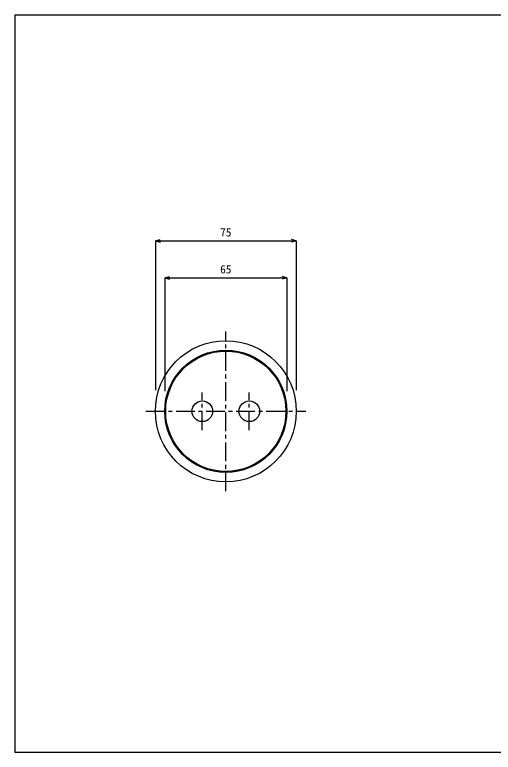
# Model space of a CAD drawing. Units: millimetres on the paper, with parts at other scales. Extents: x -140 to 140, y -97 to 99.
# Drawn here: x -139.9 to -12.6, y -96.9 to 99.1 of the extents above; entities that cross this region are included whole.
import ezdxf
from ezdxf.enums import TextEntityAlignment as Align

# ---------------------------------------------------------------- set-up
doc = ezdxf.new("R2010")
doc.units = ezdxf.units.MM
doc.linetypes.add('CHAIN1', pattern=[8, 5, -1, 1, -1])
doc.layers.add('0-0_図面枠', color=7, linetype='Continuous')
doc.layers.add('1-1', color=4, linetype='Continuous')
doc.styles.add('ＭＳ ゴシック', font='')
doc.styles.get('ＭＳ ゴシック').set_extended_font_data('MS Gothic')

msp = doc.modelspace()

# ---------------------------------------------------------------- linework, layer by layer
at = {"layer": '0-0_図面枠', "color": 5}
msp.add_line((-139.949, 99.1), (140.051, 99.1), dxfattribs=at)
msp.add_lwpolyline([(-139.949, 99.1), (-139.949, -96.9), (140.051, -96.9), (140.051, 99.1)], dxfattribs=at)
at = {"layer": '1-1'}
for p, q in [((-102.542, 39.013), (-101.286, 39.35)), ((-65.042, 39.013), (-66.298, 39.35)), ((-102.542, 39.013), (-65.042, 39.013)), ((-102.542, 39.013), (-101.286, 38.677)), ((-102.542, 39.013), (-102.542, -0.665)), ((-65.042, 39.013), (-66.298, 38.677)), ((-65.042, 39.013), (-65.042, -0.665)), ((-100.042, 29.19), (-98.786, 29.527)), ((-67.542, 29.19), (-68.798, 29.527)), ((-100.042, 29.19), (-67.542, 29.19)), ((-100.042, 29.19), (-98.786, 28.854)), ((-100.042, 29.19), (-100.042, -0.975)), ((-67.542, 29.19), (-68.798, 28.854)), ((-67.542, 29.19), (-67.542, -0.975))]:
    msp.add_line(p, q, dxfattribs=at)
at = {"layer": '1-1', "linetype": 'CHAIN1'}
for p, q in [((-83.792, -27.539), (-83.792, 14.961)), ((-90.042, -11.289), (-90.042, -1.289)), ((-77.542, -11.289), (-77.542, -1.289)), ((-105.042, -6.289), (-62.542, -6.289))]:
    msp.add_line(p, q, dxfattribs=at)
at = {"layer": '1-1', "color": 3}
for centre, radius in [((-83.792, -6.289), 18.75), ((-83.792, -6.289), 16.25), ((-83.792, -6.289), 16), ((-90.042, -6.289), 2.75), ((-77.542, -6.289), 2.75)]:
    msp.add_circle(centre, radius, dxfattribs=at)

# ---------------------------------------------------------------- texts
at = {"layer": '1-1', "color": 7, "style": 'ＭＳ ゴシック'}
for s, p in [('75', (-85.292, 39.513)), ('65', (-85.292, 29.69))]:
    msp.add_text(s, height=2.199, dxfattribs=at).set_placement(p, align=Align.BOTTOM_LEFT)

doc.saveas('drawing.dxf')
